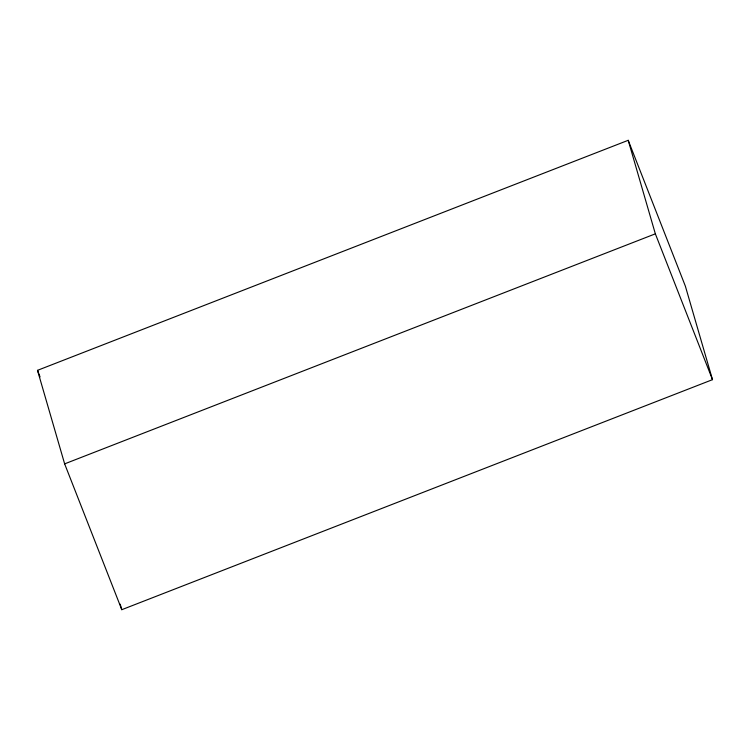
<?xml version="1.0" encoding="UTF-8"?>
<svg xmlns="http://www.w3.org/2000/svg" width="750" height="750" viewBox="0 0 750 750"><rect width="100%" height="100%" fill="white"/><g stroke="black" fill="none" stroke-linecap="round" stroke-linejoin="round"><path stroke-width="1.12" d="M37.5 370.341L628.209 140.306L685.359 286.134L712.5 379.659L121.791 609.694L64.641 463.866L37.5 370.341L40.059 376.875M64.641 463.866L655.35 233.831L628.209 140.306M655.35 233.831L712.5 379.659M120.178 604.134L121.791 609.694"/></g></svg>
